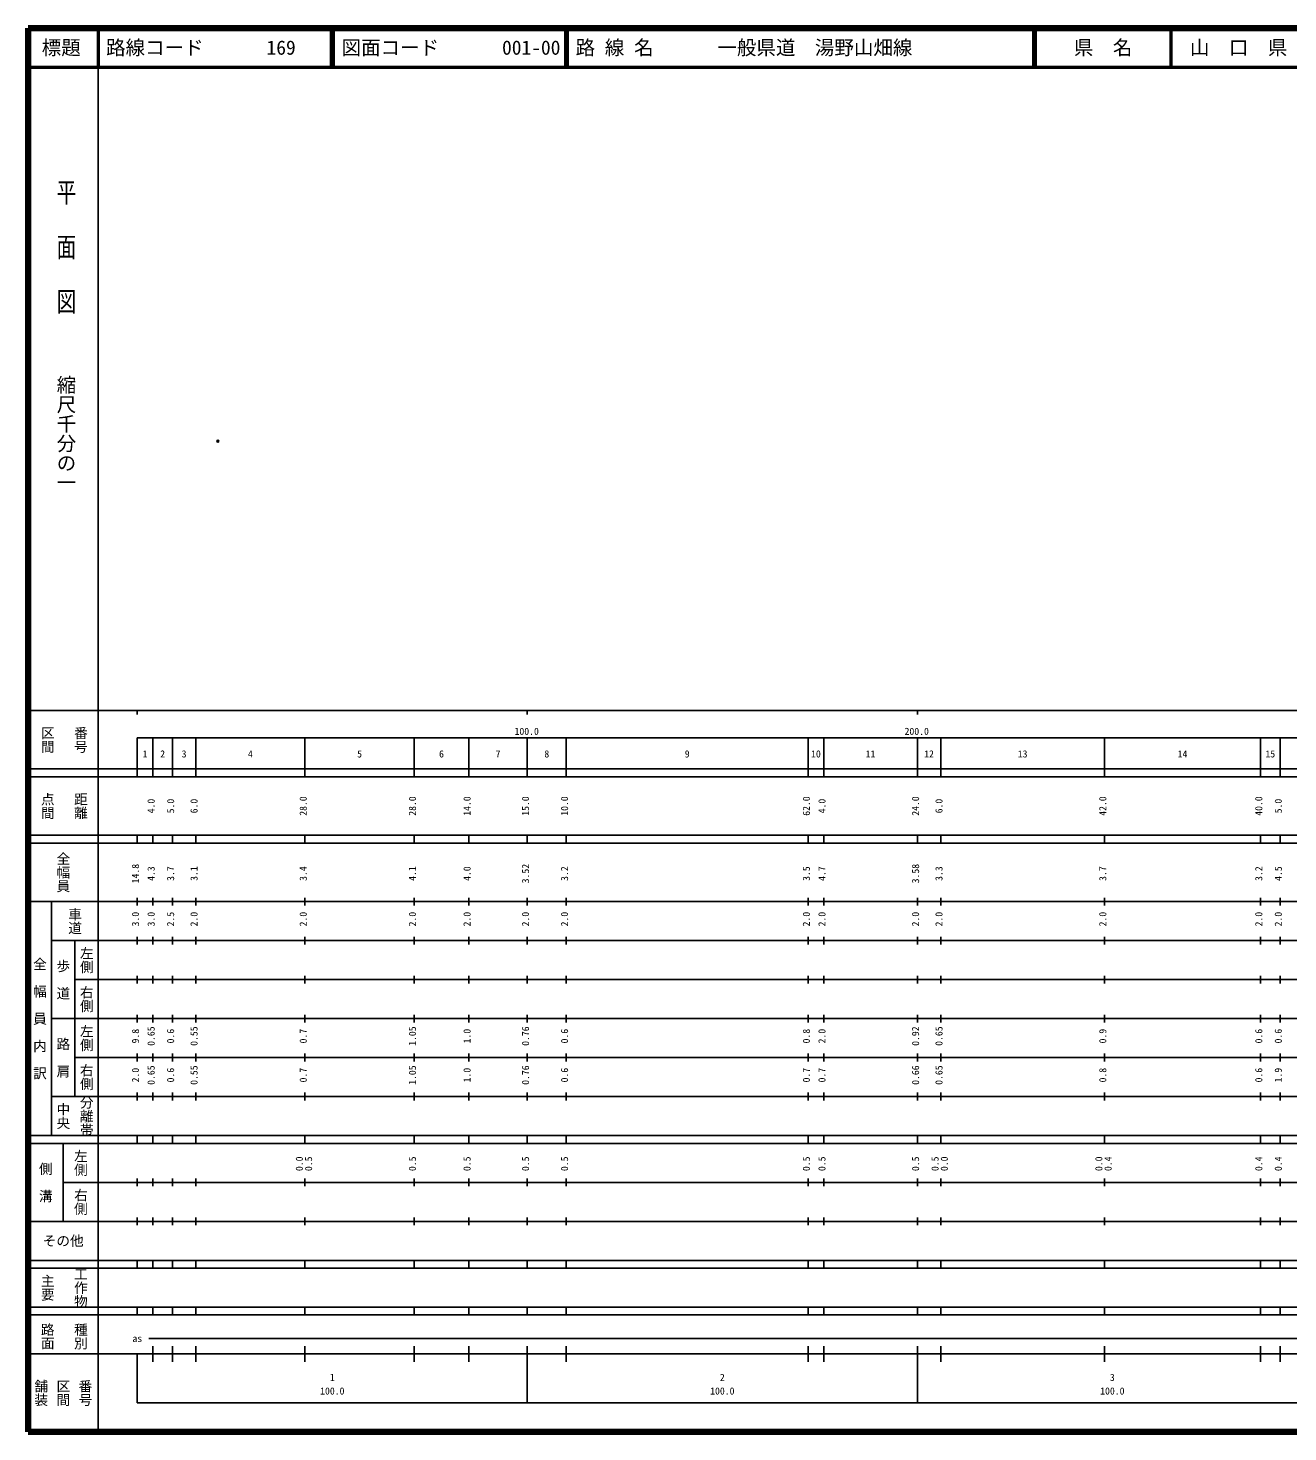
# Model space of a CAD drawing. Units: millimetres on the paper. Extents: x 40 to 680, y 20 to 380.
# Drawn here: x 40 to 363, y 20 to 380 of the extents above; entities that cross this region are included whole.
import ezdxf
from ezdxf.enums import TextEntityAlignment as Align

# ---------------------------------------------------------------- set-up
doc = ezdxf.new("R2010")
doc.units = ezdxf.units.MM
doc.header["$PDMODE"] = 32
doc.header["$PDSIZE"] = 0.5
doc.layers.add('M-OTRS', color=6, linetype='Continuous')
doc.layers.add('M-TTL-TXT', color=7, linetype='Continuous')
for name, color, linetype, lineweight in [('M-TTL', 2, 'Continuous', 140), ('M-TTL-BAND', 7, 'Continuous', 25), ('M-TTL-LINE', 7, 'Continuous', 50)]:
    doc.layers.add(name, color=color, linetype=linetype, lineweight=lineweight)
doc.styles.add('@ＭＳ ゴシック', font='')
doc.styles.add('ＭＳ ゴシック', font='')
doc.styles.get('@ＭＳ ゴシック').set_extended_font_data('@MS Gothic')
doc.styles.get('ＭＳ ゴシック').set_extended_font_data('MS Gothic')

msp = doc.modelspace()

# ---------------------------------------------------------------- linework, layer by layer
at = {"layer": 'M-OTRS'}
msp.add_point((88.659, 274.047), dxfattribs=at)
at = {"layer": 'M-TTL'}
for p, q in [((40, 380), (40, 20)), ((680, 380), (40, 380)), ((40, 20), (680, 20))]:
    msp.add_line(p, q, dxfattribs=at)
at = {"layer": 'M-TTL-BAND'}
for p, q in [((58, 370), (58, 20)), ((40, 205), (579, 205)), ((68, 205), (68, 204)), ((168, 205), (168, 204)), ((268, 205), (268, 204)), ((68, 198), (579, 198)), ((68, 198), (68, 188)), ((72, 188), (72, 198)), ((77, 188), (77, 198)), ((83, 188), (83, 198)), ((111, 188), (111, 198)), ((139, 188), (139, 198)), ((153, 188), (153, 198)), ((168, 188), (168, 198)), ((178, 188), (178, 198)), ((240, 188), (240, 198)), ((244, 188), (244, 198)), ((268, 188), (268, 198)), ((274, 188), (274, 198)), ((316, 188), (316, 198)), ((356, 188), (356, 198)), ((361, 188), (361, 198)), ((40, 190), (579, 190)), ((40, 188), (579, 188)), ((40, 173), (579, 173)), ((68, 171), (68, 173)), ((72, 171), (72, 173)), ((77, 171), (77, 173)), ((83, 171), (83, 173)), ((111, 171), (111, 173)), ((139, 171), (139, 173)), ((153, 171), (153, 173)), ((168, 171), (168, 173)), ((178, 171), (178, 173)), ((240, 171), (240, 173)), ((244, 171), (244, 173)), ((268, 171), (268, 173)), ((274, 171), (274, 173)), ((316, 171), (316, 173)), ((356, 171), (356, 173)), ((361, 171), (361, 173)), ((40, 171), (579, 171)), ((40, 156), (579, 156)), ((46, 96), (46, 156)), ((68, 155), (68, 157)), ((72, 155), (72, 157)), ((77, 155), (77, 157)), ((83, 155), (83, 157)), ((111, 155), (111, 157)), ((139, 155), (139, 157)), ((153, 155), (153, 157)), ((168, 155), (168, 157)), ((178, 155), (178, 157)), ((240, 155), (240, 157)), ((244, 155), (244, 157)), ((268, 155), (268, 157)), ((274, 155), (274, 157)), ((316, 155), (316, 157)), ((356, 155), (356, 157)), ((361, 155), (361, 157)), ((46, 146), (579, 146)), ((52, 146), (52, 106)), ((68, 145), (68, 147)), ((72, 145), (72, 147)), ((77, 145), (77, 147)), ((83, 145), (83, 147)), ((111, 145), (111, 147)), ((139, 145), (139, 147)), ((153, 145), (153, 147)), ((168, 145), (168, 147)), ((178, 145), (178, 147)), ((240, 145), (240, 147)), ((244, 145), (244, 147)), ((268, 145), (268, 147)), ((274, 145), (274, 147)), ((316, 145), (316, 147)), ((356, 145), (356, 147)), ((361, 145), (361, 147)), ((68, 135), (68, 137)), ((72, 135), (72, 137)), ((77, 135), (77, 137)), ((83, 135), (83, 137)), ((111, 135), (111, 137)), ((139, 135), (139, 137)), ((153, 135), (153, 137)), ((168, 135), (168, 137)), ((178, 135), (178, 137)), ((240, 135), (240, 137)), ((244, 135), (244, 137)), ((268, 135), (268, 137)), ((274, 135), (274, 137)), ((316, 135), (316, 137)), ((356, 135), (356, 137)), ((361, 135), (361, 137)), ((52, 136), (579, 136)), ((46, 126), (579, 126)), ((68, 125), (68, 127)), ((72, 125), (72, 127)), ((77, 125), (77, 127)), ((83, 125), (83, 127)), ((111, 125), (111, 127)), ((139, 125), (139, 127)), ((153, 125), (153, 127)), ((168, 125), (168, 127)), ((178, 125), (178, 127)), ((240, 125), (240, 127)), ((244, 125), (244, 127)), ((268, 125), (268, 127)), ((274, 125), (274, 127)), ((316, 125), (316, 127)), ((356, 125), (356, 127)), ((361, 125), (361, 127)), ((52, 116), (579, 116)), ((68, 115), (68, 117)), ((72, 115), (72, 117)), ((77, 115), (77, 117)), ((83, 115), (83, 117)), ((111, 115), (111, 117)), ((139, 115), (139, 117)), ((153, 115), (153, 117)), ((168, 115), (168, 117)), ((178, 115), (178, 117)), ((240, 115), (240, 117)), ((244, 115), (244, 117)), ((268, 115), (268, 117)), ((274, 115), (274, 117)), ((316, 115), (316, 117)), ((356, 115), (356, 117)), ((361, 115), (361, 117)), ((46, 106), (579, 106)), ((68, 105), (68, 107)), ((72, 105), (72, 107)), ((77, 105), (77, 107)), ((83, 105), (83, 107)), ((111, 105), (111, 107)), ((139, 105), (139, 107)), ((153, 105), (153, 107)), ((168, 105), (168, 107)), ((178, 105), (178, 107)), ((240, 105), (240, 107)), ((244, 105), (244, 107)), ((268, 105), (268, 107)), ((274, 105), (274, 107)), ((316, 105), (316, 107)), ((356, 105), (356, 107)), ((361, 105), (361, 107)), ((40, 96), (579, 96)), ((40, 94), (579, 94)), ((49, 94), (49, 74)), ((68, 94), (68, 96)), ((72, 94), (72, 96)), ((77, 94), (77, 96)), ((83, 94), (83, 96)), ((111, 94), (111, 96)), ((139, 94), (139, 96)), ((153, 94), (153, 96)), ((168, 94), (168, 96)), ((178, 94), (178, 96)), ((240, 94), (240, 96)), ((244, 94), (244, 96)), ((268, 94), (268, 96)), ((274, 94), (274, 96)), ((316, 94), (316, 96)), ((356, 94), (356, 96)), ((361, 94), (361, 96)), ((49, 84), (579, 84)), ((68, 83), (68, 85)), ((72, 83), (72, 85)), ((77, 83), (77, 85)), ((83, 83), (83, 85)), ((111, 83), (111, 85)), ((139, 83), (139, 85)), ((153, 83), (153, 85)), ((168, 83), (168, 85)), ((178, 83), (178, 85)), ((240, 83), (240, 85)), ((244, 83), (244, 85)), ((268, 83), (268, 85)), ((274, 83), (274, 85)), ((316, 83), (316, 85)), ((356, 83), (356, 85)), ((361, 83), (361, 85)), ((40, 74), (579, 74)), ((68, 73), (68, 75)), ((72, 73), (72, 75)), ((77, 73), (77, 75)), ((83, 73), (83, 75)), ((111, 73), (111, 75)), ((139, 73), (139, 75)), ((153, 73), (153, 75)), ((168, 73), (168, 75)), ((178, 73), (178, 75)), ((240, 73), (240, 75)), ((244, 73), (244, 75)), ((268, 73), (268, 75)), ((274, 73), (274, 75)), ((316, 73), (316, 75)), ((356, 73), (356, 75)), ((361, 73), (361, 75)), ((40, 64), (579, 64)), ((40, 62), (579, 62)), ((68, 62), (68, 64)), ((72, 62), (72, 64)), ((77, 62), (77, 64)), ((83, 62), (83, 64)), ((111, 62), (111, 64)), ((139, 62), (139, 64)), ((153, 62), (153, 64)), ((168, 62), (168, 64)), ((178, 62), (178, 64)), ((240, 62), (240, 64)), ((244, 62), (244, 64)), ((268, 62), (268, 64)), ((274, 62), (274, 64)), ((316, 62), (316, 64)), ((356, 62), (356, 64)), ((361, 62), (361, 64)), ((40, 52), (579, 52)), ((68, 50), (68, 52)), ((72, 50), (72, 52)), ((77, 50), (77, 52)), ((83, 50), (83, 52)), ((111, 50), (111, 52)), ((139, 50), (139, 52)), ((153, 50), (153, 52)), ((168, 50), (168, 52)), ((178, 50), (178, 52)), ((240, 50), (240, 52)), ((244, 50), (244, 52)), ((268, 50), (268, 52)), ((274, 50), (274, 52)), ((316, 50), (316, 52)), ((356, 50), (356, 52)), ((361, 50), (361, 52)), ((40, 50), (579, 50)), ((71, 44), (565, 44)), ((40, 40), (579, 40)), ((68, 40), (68, 27.5)), ((72, 38), (72, 42)), ((77, 38), (77, 42)), ((83, 38), (83, 42)), ((111, 38), (111, 42)), ((139, 38), (139, 42)), ((153, 38), (153, 42)), ((168, 27.5), (168, 42)), ((178, 38), (178, 42)), ((240, 38), (240, 42)), ((244, 38), (244, 42)), ((268, 27.5), (268, 42)), ((274, 38), (274, 42)), ((316, 38), (316, 42)), ((356, 38), (356, 42)), ((361, 38), (361, 42)), ((68, 27.5), (579, 27.5))]:
    msp.add_line(p, q, dxfattribs=at)
at = {"layer": 'M-TTL-LINE'}
for p, q in [((58, 380), (58, 370)), ((117.75, 380), (117.75, 370)), ((118.25, 380), (118.25, 370)), ((177.75, 380), (177.75, 370)), ((178.25, 380), (178.25, 370)), ((297.75, 380), (297.75, 370)), ((298.25, 380), (298.25, 370)), ((333, 380), (333, 370)), ((40, 370), (680, 370))]:
    msp.add_line(p, q, dxfattribs=at)

# ---------------------------------------------------------------- texts
at = {"layer": 'M-TTL-BAND', "style": '@ＭＳ ゴシック', "width": 1.4}
msp.add_text('平  面  図', height=3.666, rotation=270, dxfattribs=at).set_placement((49.777, 306.475), align=Align.MIDDLE_RIGHT)
at = {"layer": 'M-TTL-BAND', "style": '@ＭＳ ゴシック'}
msp.add_text('縮尺千分の一', height=3.666, rotation=270, dxfattribs=at).set_placement((49.777, 261.03), align=Align.MIDDLE_RIGHT)
for s, p in [('区間', (45, 197.5)), ('番号', (53.5, 197.5)), ('点間', (45, 180.5)), ('距離', (53.5, 180.5)), ('全幅員', (49, 163.5)), ('車道', (52, 151)), ('左側', (55, 141)), ('全\u3000幅\u3000員\u3000内\u3000訳', (43, 126)), ('歩\u3000道', (49, 136)), ('右側', (55, 131)), ('左側', (55, 121)), ('路\u3000肩', (49, 116)), ('右側', (55, 111)), ('分離帯', (55, 101)), ('中央', (49, 101)), ('左側', (53.5, 89)), ('側\u3000溝', (44.5, 84)), ('右側', (53.5, 79)), ('工作物', (53.5, 57)), ('主要', (45, 57)), ('路面', (45, 44.5)), ('種別', (53.5, 44.5)), ('舗装', (43.333, 30)), ('区間', (49, 30)), ('番号', (54.667, 30))]:
    msp.add_text(s, height=2.566, rotation=270, dxfattribs=at).set_placement(p, align=Align.MIDDLE_CENTER)
at = {"layer": 'M-TTL-BAND', "style": 'ＭＳ ゴシック'}
for s, p in [('100.0', (167.844, 198.195)), ('200.0', (267.844, 198.195)), ('1', (70, 192.405)), ('2', (74.5, 192.405)), ('3', (80, 192.405)), ('4', (97, 192.405)), ('5', (125, 192.405)), ('6', (146, 192.405)), ('7', (160.5, 192.405)), ('8', (173, 192.405)), ('9', (209, 192.405)), ('10', (242, 192.405)), ('11', (256, 192.405)), ('12', (271, 192.405)), ('13', (295, 192.405)), ('14', (336, 192.405)), ('15', (358.5, 192.405)), ('as', (68, 42.5)), ('1', (118, 32.523)), ('2', (218, 32.523)), ('3', (318, 32.523)), ('100.0', (118, 29.033)), ('100.0', (218, 29.033)), ('100.0', (318, 29.033))]:
    msp.add_text(s, height=1.833, dxfattribs=at).set_placement(p, align=Align.BOTTOM_CENTER)
for s, p in [('4.0', (73, 180.5)), ('5.0', (78, 180.5)), ('6.0', (84, 180.5)), ('28.0', (112, 180.5)), ('28.0', (140, 180.5)), ('14.0', (154, 180.5)), ('15.0', (169, 180.5)), ('10.0', (179, 180.5)), ('62.0', (241, 180.5)), ('4.0', (245, 180.5)), ('24.0', (269, 180.5)), ('6.0', (275, 180.5)), ('42.0', (317, 180.5)), ('40.0', (357, 180.5)), ('5.0', (362, 180.5)), ('14.8', (69, 163.174)), ('4.3', (73, 163.174)), ('3.7', (78, 163.174)), ('3.1', (84, 163.174)), ('3.4', (112, 163.174)), ('4.1', (140, 163.174)), ('4.0', (154, 163.174)), ('3.52', (169, 163.174)), ('3.2', (179, 163.174)), ('3.5', (241, 163.174)), ('4.7', (245, 163.174)), ('3.58', (269, 163.174)), ('3.3', (275, 163.174)), ('3.7', (317, 163.174)), ('3.2', (357, 163.174)), ('4.5', (362, 163.174)), ('3.0', (69, 151.5)), ('3.0', (73, 151.5)), ('2.5', (78, 151.5)), ('2.0', (84, 151.5)), ('2.0', (112, 151.5)), ('2.0', (140, 151.5)), ('2.0', (154, 151.5)), ('2.0', (169, 151.5)), ('2.0', (179, 151.5)), ('2.0', (241, 151.5)), ('2.0', (245, 151.5)), ('2.0', (269, 151.5)), ('2.0', (275, 151.5)), ('2.0', (317, 151.5)), ('2.0', (357, 151.5)), ('2.0', (362, 151.5)), ('9.8', (69, 121.5)), ('0.65', (73, 121.5)), ('0.6', (78, 121.5)), ('0.55', (84, 121.5)), ('0.7', (112, 121.5)), ('1.05', (140, 121.5)), ('1.0', (154, 121.5)), ('0.76', (169, 121.5)), ('0.6', (179, 121.5)), ('0.8', (241, 121.5)), ('2.0', (245, 121.5)), ('0.92', (269, 121.5)), ('0.65', (275, 121.5)), ('0.9', (317, 121.5)), ('0.6', (357, 121.5)), ('0.6', (362, 121.5)), ('2.0', (69, 111.5)), ('0.65', (73, 111.5)), ('0.6', (78, 111.5)), ('0.55', (84, 111.5)), ('0.7', (112, 111.5)), ('1.05', (140, 111.5)), ('1.0', (154, 111.5)), ('0.76', (169, 111.5)), ('0.6', (179, 111.5)), ('0.7', (241, 111.5)), ('0.7', (245, 111.5)), ('0.66', (269, 111.5)), ('0.65', (275, 111.5)), ('0.8', (317, 111.5)), ('0.6', (357, 111.5)), ('1.9', (362, 111.5)), ('0.0', (111, 88.764)), ('0.5', (113.37, 88.764)), ('0.5', (140, 88.764)), ('0.5', (154, 88.764)), ('0.5', (169, 88.764)), ('0.5', (179, 88.764)), ('0.5', (241, 88.764)), ('0.5', (245, 88.764)), ('0.5', (269, 88.764)), ('0.5', (274, 88.764)), ('0.0', (276.37, 88.764)), ('0.0', (316, 88.764)), ('0.4', (318.37, 88.764)), ('0.4', (357, 88.764)), ('0.4', (362, 88.764))]:
    msp.add_text(s, height=1.833, rotation=90, dxfattribs=at).set_placement(p, align=Align.BOTTOM_CENTER)
msp.add_text('その他', height=2.566, dxfattribs=at).set_placement((49, 69), align=Align.MIDDLE_CENTER)
at = {"layer": 'M-TTL-TXT', "style": 'ＭＳ ゴシック'}
for s, p in [('標題', (48.5, 375)), ('県\u3000名', (315.625, 375)), ('山\u3000口\u3000県', (350.375, 375))]:
    msp.add_text(s, height=3.666, dxfattribs=at).set_placement(p, align=Align.MIDDLE_CENTER)
for s, p in [('路線コード', (60, 375)), ('169', (101.142, 375)), ('図面コード', (120.38, 375)), ('001-00', (161.521, 375)), ('路 線 名', (180.38, 375)), ('一般県道\u3000湯野山畑線', (216.734, 375))]:
    msp.add_text(s, height=3.666, dxfattribs=at).set_placement(p, align=Align.MIDDLE_LEFT)

doc.saveas('drawing.dxf')
